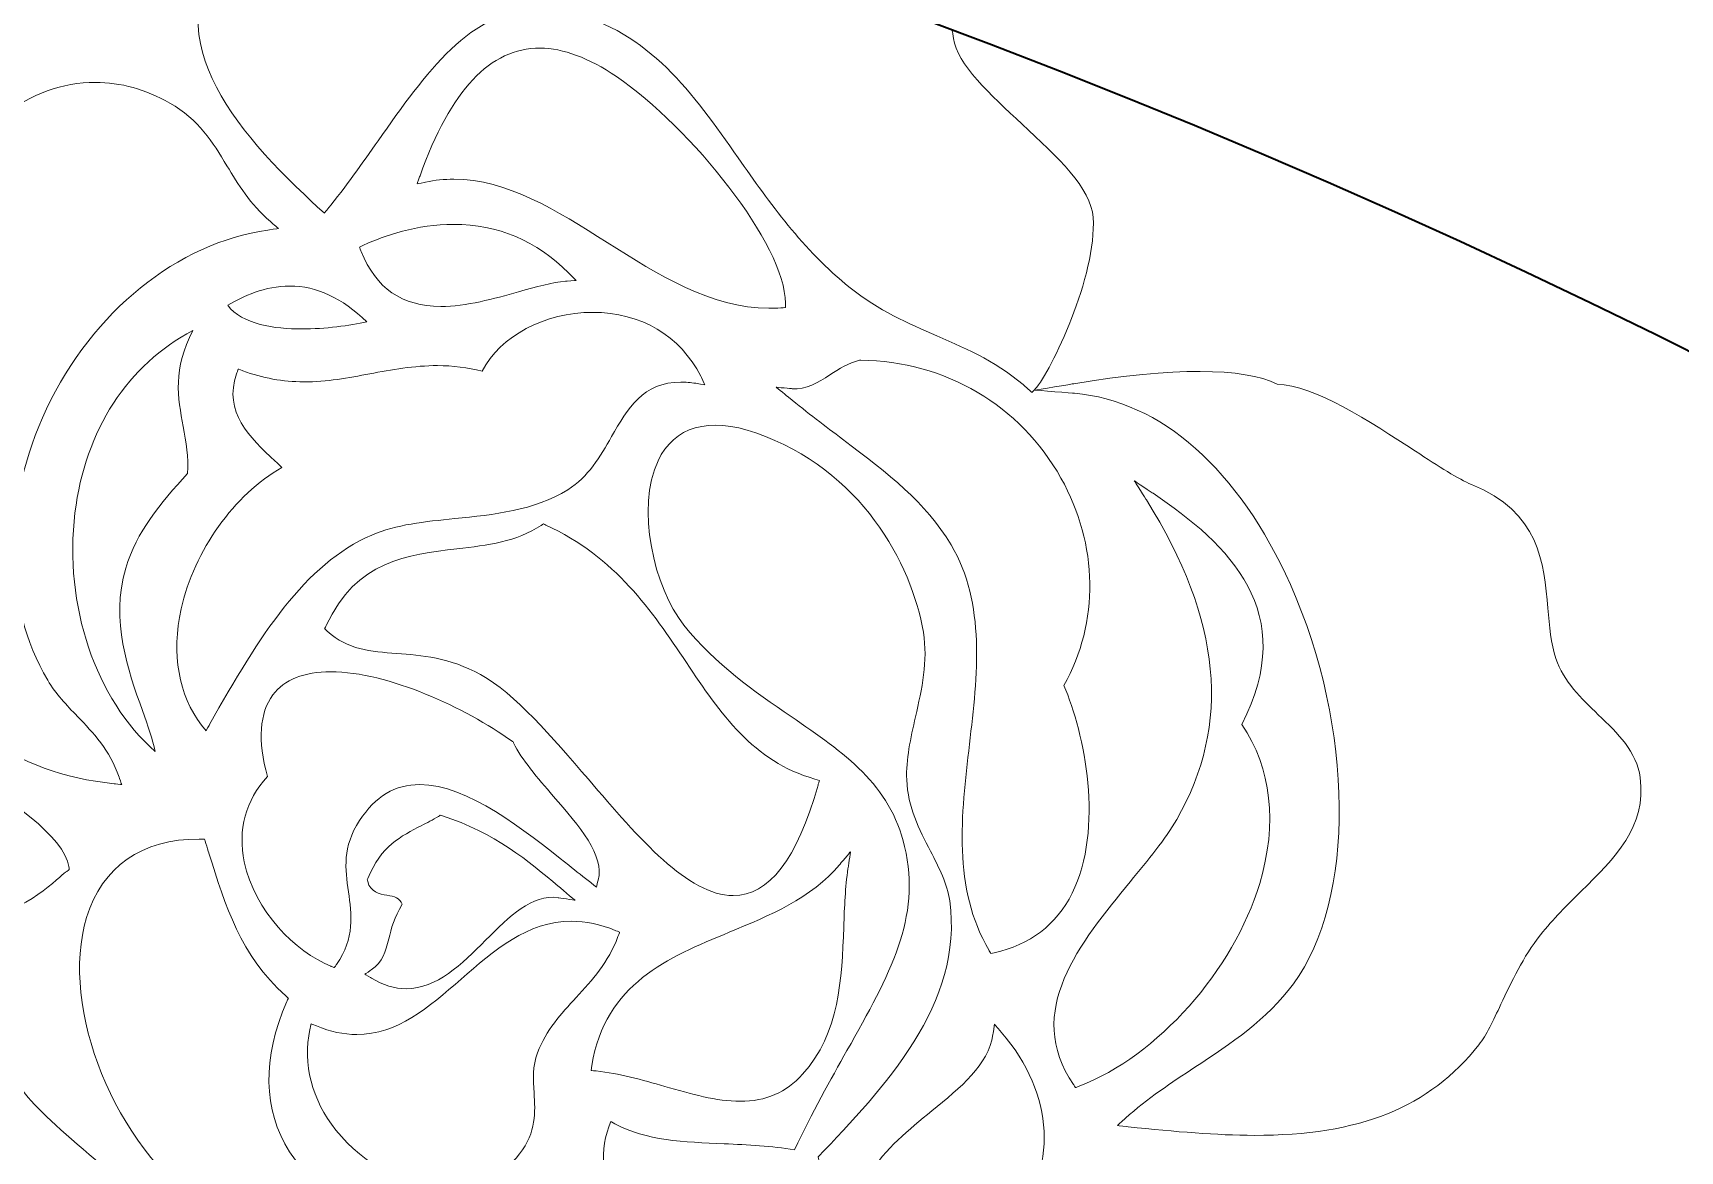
# Model space of a CAD drawing. Header units: millimetres. Extents: x -187 to 113, y -78 to 72.
# Drawn here: x 49.06 to 67.15, y 50.11 to 62.39 of the extents above; entities that cross this region are included whole.
import ezdxf

# ---------------------------------------------------------------- set-up
doc = ezdxf.new("R2010")
doc.units = ezdxf.units.MM
doc.header["$MEASUREMENT"] = 0
doc.layers.add('layer 1', color=7, linetype='Continuous')

msp = doc.modelspace()

# ---------------------------------------------------------------- linework, layer by layer
at = {"layer": 'layer 1', "color": 1, "lineweight": 35}
msp.add_open_spline([(38.43276, 72.15664), (38.43276, 72.15664), (-111.56738, 72.15664), (-111.56738, 72.15664), (-111.56738, 72.15664), (-152.98848, 72.15664), (-186.56732, 38.5779), (-186.56732, -2.84336), (-186.56732, -2.84336), (-186.56732, -44.26448), (-152.98848, -77.84336), (-111.56738, -77.84336), (-111.56738, -77.84336), (-111.56738, -77.84336), (38.43276, -77.84336), (38.43276, -77.84336), (38.43276, -77.84336), (79.85412, -77.84336), (113.43268, -44.26448), (113.43268, -2.84336), (113.43268, -2.84336), (113.43268, 38.5779), (79.85412, 72.15664), (38.43276, 72.15664)], degree=3, knots=[0, 0, 0, 0, 0.14285714, 0.14285714, 0.14285714, 0.14285715, 0.28571429, 0.28571429, 0.28571429, 0.2857143, 0.42857143, 0.42857143, 0.42857143, 0.42857144, 0.57142857, 0.57142857, 0.57142857, 0.57142858, 0.71428571, 0.71428571, 0.71428571, 0.71428572, 1, 1, 1, 1], dxfattribs=at)
msp.add_open_spline([(44.67952, 66.4625), (79.50892, 59.89766), (105.96108, 33.27122), (107.96366, 0.902)], degree=3, dxfattribs=at)
at = {"layer": 'layer 1', "color": 1, "lineweight": 9}
for points, knots in [([(59.14932, 62.42404), (59.15456, 62.39202), (59.1596, 62.35968), (59.1645, 62.32712), (59.1645, 62.32712), (59.2072, 62.04328), (59.56884, 61.7087), (59.91862, 61.38508), (59.91862, 61.38508), (60.30832, 61.02464), (60.67638, 60.68418), (60.69904, 60.36042), (60.69904, 60.36042), (60.74376, 59.72344), (60.23556, 58.66932), (60.06356, 58.47732), (60.06356, 58.47732), (60.06356, 58.47732), (60.02862, 58.43828), (60.02862, 58.43828), (60.02862, 58.43828), (60.02862, 58.43828), (59.98966, 58.47332), (59.98966, 58.47332), (59.98966, 58.47332), (59.66822, 58.76256), (59.33538, 58.90722), (58.98296, 59.0604), (58.98296, 59.0604), (58.66896, 59.19684), (58.3442, 59.33798), (58.0299, 59.5897), (58.0299, 59.5897), (57.50882, 60.00736), (57.1492, 60.51936), (56.80154, 61.01446), (56.80154, 61.01446), (56.29996, 61.7287), (55.82626, 62.40326), (54.9475, 62.6107), (54.9475, 62.6107), (54.83636, 62.6369), (54.7273, 62.65032), (54.62328, 62.65056), (54.62328, 62.65056), (53.86564, 62.65232), (53.37096, 61.9486), (52.8472, 61.20356), (52.8472, 61.20356), (52.67112, 60.95318), (52.48916, 60.69424), (52.29086, 60.45134), (52.29086, 60.45134), (52.29086, 60.45134), (52.25584, 60.40862), (52.25584, 60.40862), (52.25584, 60.40862), (52.25584, 60.40862), (52.21504, 60.44566), (52.21504, 60.44566), (52.21504, 60.44566), (51.23406, 61.33668), (50.34926, 62.39172), (51.22618, 63.46076), (51.22618, 63.46076), (51.35324, 63.6157), (51.5645, 63.68312), (51.7883, 63.75456), (51.7883, 63.75456), (52.01984, 63.82856), (52.25938, 63.90498), (52.3959, 64.08412), (52.3959, 64.08412), (52.48986, 64.20758), (52.53506, 64.38338), (52.57866, 64.55336), (52.57866, 64.55336), (52.5818, 64.56562), (52.58496, 64.5779), (52.58812, 64.59018)], [0, 0, 0, 0, 0.04761905, 0.04761905, 0.04761905, 0.04761906, 0.0952381, 0.0952381, 0.0952381, 0.09523811, 0.14285714, 0.14285714, 0.14285714, 0.14285715, 0.19047619, 0.19047619, 0.19047619, 0.1904762, 0.23809524, 0.23809524, 0.23809524, 0.23809525, 0.28571429, 0.28571429, 0.28571429, 0.2857143, 0.33333333, 0.33333333, 0.33333333, 0.33333334, 0.38095238, 0.38095238, 0.38095238, 0.38095239, 0.42857143, 0.42857143, 0.42857143, 0.42857144, 0.47619048, 0.47619048, 0.47619048, 0.47619049, 0.52380952, 0.52380952, 0.52380952, 0.52380953, 0.57142857, 0.57142857, 0.57142857, 0.57142858, 0.61904762, 0.61904762, 0.61904762, 0.61904763, 0.66666667, 0.66666667, 0.66666667, 0.66666668, 0.71428571, 0.71428571, 0.71428571, 0.71428572, 0.76190476, 0.76190476, 0.76190476, 0.76190477, 0.80952381, 0.80952381, 0.80952381, 0.80952382, 0.85714286, 0.85714286, 0.85714286, 0.85714287, 0.9047619, 0.9047619, 0.9047619, 0.90476191, 1, 1, 1, 1]), ([(54.62568, 62.21922), (54.87984, 62.21862), (55.16154, 62.1136), (55.46304, 61.90718), (55.46304, 61.90718), (56.28268, 61.34624), (57.32102, 60.06306), (57.31954, 59.4208), (57.31954, 59.4208), (57.31954, 59.4208), (57.31942, 59.3716), (57.31942, 59.3716), (57.31942, 59.3716), (57.31942, 59.3716), (57.27082, 59.3679), (57.27082, 59.3679), (57.27082, 59.3679), (57.22688, 59.36438), (57.18294, 59.36272), (57.13942, 59.36282), (57.13942, 59.36282), (56.50332, 59.36434), (55.9235, 59.73104), (55.36272, 60.08554), (55.36272, 60.08554), (54.7982, 60.44244), (54.26496, 60.7795), (53.67806, 60.78086), (53.67806, 60.78086), (53.57372, 60.78112), (53.4691, 60.77024), (53.36716, 60.7486), (53.36716, 60.7486), (53.36716, 60.7486), (53.27466, 60.729), (53.27466, 60.729), (53.27466, 60.729), (53.27466, 60.729), (53.3068, 60.81888), (53.3068, 60.81888), (53.3068, 60.81888), (53.64468, 61.76248), (54.07618, 62.22048), (54.62568, 62.21922)], [0, 0, 0, 0, 0.08333333, 0.08333333, 0.08333333, 0.08333334, 0.16666667, 0.16666667, 0.16666667, 0.16666668, 0.25, 0.25, 0.25, 0.25000001, 0.33333333, 0.33333333, 0.33333333, 0.33333334, 0.41666667, 0.41666667, 0.41666667, 0.41666668, 0.5, 0.5, 0.5, 0.50000001, 0.58333333, 0.58333333, 0.58333333, 0.58333334, 0.66666667, 0.66666667, 0.66666667, 0.66666668, 0.75, 0.75, 0.75, 0.75000001, 0.83333333, 0.83333333, 0.83333333, 0.83333334, 1, 1, 1, 1]), ([(47.73404, 55.77384), (47.40536, 56.77778), (47.75734, 57.92356), (48.6531, 58.77788), (48.6531, 58.77788), (48.08688, 59.22238), (47.87966, 59.88612), (48.09884, 60.56602), (48.09884, 60.56602), (48.3417, 61.32012), (49.01736, 61.84552), (49.74164, 61.84384), (49.74164, 61.84384), (50.01912, 61.84326), (50.2937, 61.76686), (50.55774, 61.61698), (50.55774, 61.61698), (50.87972, 61.43424), (51.02856, 61.18838), (51.18612, 60.92798), (51.18612, 60.92798), (51.31012, 60.723), (51.43838, 60.51102), (51.663, 60.31564), (51.663, 60.31564), (51.663, 60.31564), (51.75122, 60.23896), (51.75122, 60.23896), (51.75122, 60.23896), (51.75122, 60.23896), (51.63606, 60.22252), (51.63606, 60.22252), (51.63606, 60.22252), (50.64258, 60.08048), (49.71086, 59.32788), (49.20456, 58.2583), (49.20456, 58.2583), (48.71902, 57.23276), (48.72406, 56.1198), (49.218, 55.28106), (49.218, 55.28106), (49.30916, 55.12588), (49.4234, 55.00734), (49.54446, 54.88196), (49.54446, 54.88196), (49.7184, 54.70176), (49.89822, 54.51528), (50.00288, 54.21392), (50.00288, 54.21392), (50.00288, 54.21392), (50.03032, 54.13494), (50.03032, 54.13494), (50.03032, 54.13494), (50.03032, 54.13494), (49.94792, 54.14336), (49.94792, 54.14336), (49.94792, 54.14336), (48.84352, 54.25552), (48.03652, 54.84976), (47.73404, 55.77384)], [0, 0, 0, 0, 0.0625, 0.0625, 0.0625, 0.06250001, 0.125, 0.125, 0.125, 0.12500001, 0.1875, 0.1875, 0.1875, 0.18750001, 0.25, 0.25, 0.25, 0.25000001, 0.3125, 0.3125, 0.3125, 0.31250001, 0.375, 0.375, 0.375, 0.37500001, 0.4375, 0.4375, 0.4375, 0.43750001, 0.5, 0.5, 0.5, 0.50000001, 0.5625, 0.5625, 0.5625, 0.56250001, 0.625, 0.625, 0.625, 0.62500001, 0.6875, 0.6875, 0.6875, 0.68750001, 0.75, 0.75, 0.75, 0.75000001, 0.8125, 0.8125, 0.8125, 0.81250001, 0.875, 0.875, 0.875, 0.87500001, 1, 1, 1, 1]), ([(53.67674, 60.28474), (54.16302, 60.2836), (54.58766, 60.10422), (54.9388, 59.7514), (54.9388, 59.7514), (54.9388, 59.7514), (55.02086, 59.66902), (55.02086, 59.66902), (55.02086, 59.66902), (55.02086, 59.66902), (54.90556, 59.66058), (54.90556, 59.66058), (54.90556, 59.66058), (54.76296, 59.64998), (54.58086, 59.59876), (54.38806, 59.54434), (54.38806, 59.54434), (54.1196, 59.46866), (53.81524, 59.38292), (53.53358, 59.38356), (53.53358, 59.38356), (53.10868, 59.3846), (52.82314, 59.5824), (52.66064, 59.98824), (52.66064, 59.98824), (52.66064, 59.98824), (52.64162, 60.03562), (52.64162, 60.03562), (52.64162, 60.03562), (52.64162, 60.03562), (52.68764, 60.05682), (52.68764, 60.05682), (52.68764, 60.05682), (52.91548, 60.16126), (53.27208, 60.28566), (53.67674, 60.28474)], [0, 0, 0, 0, 0.1, 0.1, 0.1, 0.10000001, 0.2, 0.2, 0.2, 0.20000001, 0.3, 0.3, 0.3, 0.30000001, 0.4, 0.4, 0.4, 0.40000001, 0.5, 0.5, 0.5, 0.50000001, 0.6, 0.6, 0.6, 0.60000001, 0.7, 0.7, 0.7, 0.70000001, 0.8, 0.8, 0.8, 0.80000001, 1, 1, 1, 1]), ([(52.0051, 59.13628), (52.27044, 59.13566), (52.53494, 59.17382), (52.72248, 59.21574), (52.72248, 59.21574), (52.45384, 59.47514), (52.17, 59.60698), (51.8776, 59.60766), (51.8776, 59.60766), (51.60328, 59.60832), (51.36326, 59.49474), (51.19488, 59.3968), (51.19488, 59.3968), (51.35084, 59.18404), (51.71656, 59.13696), (52.0051, 59.13628)], [0, 0, 0, 0, 0.2, 0.2, 0.2, 0.20000001, 0.4, 0.4, 0.4, 0.40000001, 0.6, 0.6, 0.6, 0.60000001, 1, 1, 1, 1]), ([(50.95684, 54.7247), (50.95684, 54.7247), (50.90854, 54.7871), (50.90854, 54.7871), (50.90854, 54.7871), (50.6544, 55.11576), (50.5748, 55.56854), (50.68428, 56.06204), (50.68428, 56.06204), (50.82668, 56.70476), (51.2664, 57.31876), (51.79006, 57.61508), (51.79006, 57.61508), (51.7652, 57.63874), (51.73994, 57.66246), (51.71484, 57.68608), (51.71484, 57.68608), (51.43494, 57.94862), (51.14552, 58.21988), (51.29208, 58.64518), (51.29208, 58.64518), (51.29208, 58.64518), (51.30976, 58.69636), (51.30976, 58.69636), (51.30976, 58.69636), (51.30976, 58.69636), (51.36, 58.67766), (51.36, 58.67766), (51.36, 58.67766), (51.57938, 58.59618), (51.79876, 58.55628), (52.03116, 58.55574), (52.03116, 58.55574), (52.2817, 58.55518), (52.5226, 58.60018), (52.75566, 58.6439), (52.75566, 58.6439), (52.99342, 58.68838), (53.23924, 58.73442), (53.49984, 58.7338), (53.49984, 58.7338), (53.66874, 58.73344), (53.82886, 58.71364), (53.98808, 58.67358), (53.98808, 58.67358), (54.1864, 59.05676), (54.67826, 59.3201), (55.20322, 59.31888), (55.20322, 59.31888), (55.73344, 59.31768), (56.1659, 59.06162), (56.3897, 58.6163), (56.3897, 58.6163), (56.3897, 58.6163), (56.436, 58.52422), (56.436, 58.52422), (56.436, 58.52422), (56.436, 58.52422), (56.335, 58.53958), (56.335, 58.53958), (56.335, 58.53958), (56.27814, 58.54822), (56.22332, 58.55262), (56.1724, 58.55274), (56.1724, 58.55274), (55.75504, 58.55378), (55.58764, 58.2626), (55.41054, 57.95424), (55.41054, 57.95424), (55.28472, 57.73542), (55.15472, 57.50912), (54.93012, 57.3711), (54.93012, 57.3711), (54.55686, 57.142), (54.1159, 57.09732), (53.68934, 57.05406), (53.68934, 57.05406), (53.3575, 57.02052), (53.04402, 56.98872), (52.77836, 56.87398), (52.77836, 56.87398), (52.03452, 56.55268), (51.55084, 55.77572), (50.99572, 54.79346), (50.99572, 54.79346), (50.99572, 54.79346), (50.95684, 54.7247), (50.95684, 54.7247)], [0, 0, 0, 0, 0.04347826, 0.04347826, 0.04347826, 0.04347827, 0.08695652, 0.08695652, 0.08695652, 0.08695653, 0.13043478, 0.13043478, 0.13043478, 0.13043479, 0.17391304, 0.17391304, 0.17391304, 0.17391305, 0.2173913, 0.2173913, 0.2173913, 0.21739131, 0.26086957, 0.26086957, 0.26086957, 0.26086958, 0.30434783, 0.30434783, 0.30434783, 0.30434784, 0.34782609, 0.34782609, 0.34782609, 0.3478261, 0.39130435, 0.39130435, 0.39130435, 0.39130436, 0.43478261, 0.43478261, 0.43478261, 0.43478262, 0.47826087, 0.47826087, 0.47826087, 0.47826088, 0.52173913, 0.52173913, 0.52173913, 0.52173914, 0.56521739, 0.56521739, 0.56521739, 0.5652174, 0.60869565, 0.60869565, 0.60869565, 0.60869566, 0.65217391, 0.65217391, 0.65217391, 0.65217392, 0.69565217, 0.69565217, 0.69565217, 0.69565218, 0.73913043, 0.73913043, 0.73913043, 0.73913044, 0.7826087, 0.7826087, 0.7826087, 0.78260871, 0.82608696, 0.82608696, 0.82608696, 0.82608697, 0.86956522, 0.86956522, 0.86956522, 0.86956523, 0.91304348, 0.91304348, 0.91304348, 0.91304349, 1, 1, 1, 1]), ([(45.84192, 55.08154), (45.83822, 55.08768), (45.8359, 55.09478), (45.8346, 55.10284), (45.8346, 55.10284), (45.82954, 55.1367), (45.85008, 55.15846), (45.88212, 55.17506), (45.88212, 55.17506), (45.33154, 55.92874), (45.24128, 56.82246), (45.63662, 57.63758), (45.63662, 57.63758), (46.04158, 58.47276), (46.86758, 59.01106), (47.741, 59.00902), (47.741, 59.00902), (47.94806, 59.00856), (48.15596, 58.97782), (48.35898, 58.91774), (48.35898, 58.91774), (48.35898, 58.91774), (48.48168, 58.88142), (48.48168, 58.88142), (48.48168, 58.88142), (48.48168, 58.88142), (48.36924, 58.81986), (48.36924, 58.81986), (48.36924, 58.81986), (47.19136, 58.17442), (46.75954, 56.9579), (46.85406, 56.03864), (46.85406, 56.03864), (46.94548, 55.14902), (47.4767, 54.49468), (48.3203, 54.2399), (48.3203, 54.2399), (48.76292, 54.0127), (49.4062, 53.55024), (49.45048, 53.23368), (49.45048, 53.23368), (49.45048, 53.23368), (49.45512, 53.19958), (49.45512, 53.19958), (49.45512, 53.19958), (49.45512, 53.19958), (49.42642, 53.18124), (49.42642, 53.18124), (49.42642, 53.18124), (49.4102, 53.17082), (49.38218, 53.1463), (49.34968, 53.11788), (49.34968, 53.11788), (49.1608, 52.95242), (48.76754, 52.60796), (48.09008, 52.60954), (48.09008, 52.60954), (47.92264, 52.60992), (47.74676, 52.63224), (47.57284, 52.67472), (47.57284, 52.67472), (47.43442, 52.69366), (47.30022, 52.70332), (47.17424, 52.7036), (47.17424, 52.7036), (46.49676, 52.70522), (46.02638, 52.44138), (45.8495, 51.96074), (45.8495, 51.96074), (45.6127, 51.31736), (45.97172, 50.4342), (46.7427, 49.76336), (46.7427, 49.76336), (46.7427, 49.76336), (46.8942, 49.63154), (46.8942, 49.63154), (46.8942, 49.63154), (46.8942, 49.63154), (46.69802, 49.67078), (46.69802, 49.67078), (46.69802, 49.67078), (46.54146, 49.70212), (46.38956, 49.75524), (46.24274, 49.8238), (46.24274, 49.8238), (46.24274, 49.8238), (46.257, 49.79124), (46.257, 49.79124), (46.257, 49.79124), (46.51734, 49.19436), (47.12038, 49.10164), (47.75902, 49.00362), (47.75902, 49.00362), (48.12188, 48.94786), (48.49712, 48.8902), (48.81726, 48.73476), (48.81726, 48.73476), (49.05954, 48.61688), (49.26734, 48.42896), (49.46828, 48.24728), (49.46828, 48.24728), (49.6597, 48.07408), (49.85782, 47.89488), (50.08198, 47.78174), (50.08198, 47.78174), (51.18496, 47.22428), (52.12342, 47.20452), (53.10796, 47.72082), (53.10796, 47.72082), (53.10796, 47.72082), (53.11774, 47.73686), (53.11774, 47.73686), (53.11774, 47.73686), (53.11774, 47.73686), (53.13578, 47.73682), (53.13578, 47.73682), (53.13578, 47.73682), (53.13578, 47.73682), (53.16828, 47.7567), (53.16828, 47.7567), (53.16828, 47.7567), (53.16828, 47.7567), (53.18532, 47.72278), (53.18532, 47.72278), (53.18532, 47.72278), (53.18532, 47.72278), (53.25658, 47.67938), (53.25658, 47.67938), (53.25658, 47.67938), (53.25658, 47.67938), (53.22938, 47.665), (53.22938, 47.665), (53.22938, 47.665), (53.31556, 47.56988), (53.51882, 47.3653), (53.588, 47.32388), (53.588, 47.32388), (53.588, 47.32388), (53.59624, 47.33424), (53.59624, 47.33424), (53.59624, 47.33424), (53.59624, 47.33424), (53.63376, 47.31598), (53.63376, 47.31598), (53.63376, 47.31598), (53.85734, 47.2073), (53.97594, 47.20094), (54.10146, 47.19424), (54.10146, 47.19424), (54.23162, 47.18746), (54.36642, 47.1803), (54.60872, 47.06268), (54.60872, 47.06268), (54.60872, 47.06268), (54.65034, 47.0425), (54.65034, 47.0425), (54.65034, 47.0425), (54.65034, 47.0425), (54.63594, 46.99814), (54.63594, 46.99814), (54.63594, 46.99814), (54.6021, 46.89416), (54.57042, 46.79398), (54.53966, 46.69708), (54.53966, 46.69708), (54.35032, 46.10084), (54.20102, 45.62984), (53.85532, 45.1191), (53.85532, 45.1191), (53.17858, 44.12074), (51.97764, 43.47736), (50.79572, 43.48002), (50.79572, 43.48002), (50.25492, 43.48128), (49.7483, 43.61542), (49.2896, 43.87862), (49.2896, 43.87862), (48.68742, 44.22394), (48.42666, 44.71414), (48.19662, 45.14658), (48.19662, 45.14658), (48.03236, 45.45552), (47.87724, 45.7472), (47.61878, 45.96566), (47.61878, 45.96566), (47.53544, 46.03618), (47.3979, 46.06726), (47.26498, 46.09728), (47.26498, 46.09728), (47.15016, 46.1232), (47.04174, 46.14774), (46.96198, 46.19728), (46.96198, 46.19728), (45.71456, 46.9758), (45.5756, 48.63746), (46.16198, 49.79402), (46.16198, 49.79402), (46.16198, 49.79402), (46.18974, 49.84882), (46.18974, 49.84882), (46.18974, 49.84882), (45.40002, 50.2437), (44.78682, 51.14614), (44.62712, 52.22026), (44.62712, 52.22026), (44.44548, 53.44162), (44.89816, 54.4995), (45.84192, 55.08154)], [0, 0, 0, 0, 0.01886792, 0.01886792, 0.01886792, 0.01886793, 0.03773585, 0.03773585, 0.03773585, 0.03773586, 0.05660377, 0.05660377, 0.05660377, 0.05660378, 0.0754717, 0.0754717, 0.0754717, 0.07547171, 0.09433962, 0.09433962, 0.09433962, 0.09433963, 0.11320755, 0.11320755, 0.11320755, 0.11320756, 0.13207547, 0.13207547, 0.13207547, 0.13207548, 0.1509434, 0.1509434, 0.1509434, 0.15094341, 0.16981132, 0.16981132, 0.16981132, 0.16981133, 0.18867925, 0.18867925, 0.18867925, 0.18867926, 0.20754717, 0.20754717, 0.20754717, 0.20754718, 0.22641509, 0.22641509, 0.22641509, 0.2264151, 0.24528302, 0.24528302, 0.24528302, 0.24528303, 0.26415094, 0.26415094, 0.26415094, 0.26415095, 0.28301887, 0.28301887, 0.28301887, 0.28301888, 0.30188679, 0.30188679, 0.30188679, 0.3018868, 0.32075472, 0.32075472, 0.32075472, 0.32075473, 0.33962264, 0.33962264, 0.33962264, 0.33962265, 0.35849057, 0.35849057, 0.35849057, 0.35849058, 0.37735849, 0.37735849, 0.37735849, 0.3773585, 0.39622642, 0.39622642, 0.39622642, 0.39622643, 0.41509434, 0.41509434, 0.41509434, 0.41509435, 0.43396226, 0.43396226, 0.43396226, 0.43396227, 0.45283019, 0.45283019, 0.45283019, 0.4528302, 0.47169811, 0.47169811, 0.47169811, 0.47169812, 0.49056604, 0.49056604, 0.49056604, 0.49056605, 0.50943396, 0.50943396, 0.50943396, 0.50943397, 0.52830189, 0.52830189, 0.52830189, 0.5283019, 0.54716981, 0.54716981, 0.54716981, 0.54716982, 0.56603774, 0.56603774, 0.56603774, 0.56603775, 0.58490566, 0.58490566, 0.58490566, 0.58490567, 0.60377358, 0.60377358, 0.60377358, 0.60377359, 0.62264151, 0.62264151, 0.62264151, 0.62264152, 0.64150943, 0.64150943, 0.64150943, 0.64150944, 0.66037736, 0.66037736, 0.66037736, 0.66037737, 0.67924528, 0.67924528, 0.67924528, 0.67924529, 0.69811321, 0.69811321, 0.69811321, 0.69811322, 0.71698113, 0.71698113, 0.71698113, 0.71698114, 0.73584906, 0.73584906, 0.73584906, 0.73584907, 0.75471698, 0.75471698, 0.75471698, 0.75471699, 0.77358491, 0.77358491, 0.77358491, 0.77358492, 0.79245283, 0.79245283, 0.79245283, 0.79245284, 0.81132075, 0.81132075, 0.81132075, 0.81132076, 0.83018868, 0.83018868, 0.83018868, 0.83018869, 0.8490566, 0.8490566, 0.8490566, 0.84905661, 0.86792453, 0.86792453, 0.86792453, 0.86792454, 0.88679245, 0.88679245, 0.88679245, 0.88679246, 0.90566038, 0.90566038, 0.90566038, 0.90566039, 0.9245283, 0.9245283, 0.9245283, 0.92452831, 0.94339623, 0.94339623, 0.94339623, 0.94339624, 0.96226415, 0.96226415, 0.96226415, 0.96226416, 1, 1, 1, 1]), ([(49.51742, 57.11766), (49.6289, 58.0273), (50.09752, 58.74684), (50.81354, 59.11862), (50.81354, 59.11862), (50.58766, 58.7016), (50.64744, 58.37916), (50.70548, 58.06632), (50.70548, 58.06632), (50.73746, 57.89352), (50.7678, 57.73), (50.75296, 57.54982), (50.75296, 57.54982), (50.45152, 57.21778), (50.1934, 56.9087), (50.0749, 56.50916), (50.0749, 56.50916), (49.90466, 55.93496), (50.10058, 55.38684), (50.25812, 54.94638), (50.25812, 54.94638), (50.31774, 54.77944), (50.37148, 54.62936), (50.39942, 54.49752), (50.39942, 54.49752), (49.74522, 55.06932), (49.39308, 56.1021), (49.51742, 57.11766)], [0, 0, 0, 0, 0.24999999, 0.25, 0.25, 0.25, 0.37499999, 0.375, 0.375, 0.375, 0.49999999, 0.5, 0.5, 0.5, 0.62499999, 0.625, 0.625, 0.625, 0.74999999, 0.75, 0.75, 0.75, 0.87499999, 0.875, 0.875, 0.875, 1, 1, 1, 1]), ([(59.61194, 52.28754), (59.61194, 52.28754), (59.57502, 52.27966), (59.57502, 52.27966), (59.57502, 52.27966), (59.57502, 52.27966), (59.55572, 52.31254), (59.55572, 52.31254), (59.55572, 52.31254), (59.1556, 52.99598), (59.24994, 53.79978), (59.34104, 54.57708), (59.34104, 54.57708), (59.42986, 55.33566), (59.52182, 56.12006), (59.1385, 56.76632), (59.1385, 56.76632), (58.8591, 57.23804), (58.45674, 57.54156), (57.94732, 57.92596), (57.94732, 57.92596), (57.75938, 58.06784), (57.56492, 58.21446), (57.3547, 58.38574), (57.3547, 58.38574), (57.3547, 58.38574), (57.21864, 58.49638), (57.21864, 58.49638), (57.21864, 58.49638), (57.21864, 58.49638), (57.3924, 58.48018), (57.3924, 58.48018), (57.3924, 58.48018), (57.55026, 58.46582), (57.67458, 58.54686), (57.80854, 58.63338), (57.80854, 58.63338), (57.90924, 58.69844), (58.01342, 58.76568), (58.13454, 58.79282), (58.13454, 58.79282), (58.13454, 58.79282), (58.14052, 58.79416), (58.14052, 58.79416), (58.14052, 58.79416), (58.14052, 58.79416), (58.14656, 58.79412), (58.14656, 58.79412), (58.14656, 58.79412), (59.0762, 58.78276), (59.89862, 58.29878), (60.34636, 57.49946), (60.34636, 57.49946), (60.75682, 56.76686), (60.76824, 55.91722), (60.3785, 55.22102), (60.3785, 55.22102), (60.60418, 54.7021), (60.82148, 53.6488), (60.46844, 52.94084), (60.46844, 52.94084), (60.29456, 52.59204), (60.00634, 52.37224), (59.61194, 52.28754)], [0, 0, 0, 0, 0.05882353, 0.05882353, 0.05882353, 0.05882354, 0.11764706, 0.11764706, 0.11764706, 0.11764707, 0.17647059, 0.17647059, 0.17647059, 0.1764706, 0.23529412, 0.23529412, 0.23529412, 0.23529413, 0.29411765, 0.29411765, 0.29411765, 0.29411766, 0.35294118, 0.35294118, 0.35294118, 0.35294119, 0.41176471, 0.41176471, 0.41176471, 0.41176472, 0.47058824, 0.47058824, 0.47058824, 0.47058825, 0.52941176, 0.52941176, 0.52941176, 0.52941177, 0.58823529, 0.58823529, 0.58823529, 0.5882353, 0.64705882, 0.64705882, 0.64705882, 0.64705883, 0.70588235, 0.70588235, 0.70588235, 0.70588236, 0.76470588, 0.76470588, 0.76470588, 0.76470589, 0.82352941, 0.82352941, 0.82352941, 0.82352942, 0.88235294, 0.88235294, 0.88235294, 0.88235295, 1, 1, 1, 1]), ([(62.46794, 50.28262), (62.05162, 50.28358), (61.61342, 50.32108), (61.08374, 50.377), (61.08374, 50.377), (61.08374, 50.377), (60.96524, 50.38952), (60.96524, 50.38952), (60.96524, 50.38952), (60.96524, 50.38952), (61.05422, 50.46974), (61.05422, 50.46974), (61.05422, 50.46974), (61.29514, 50.68686), (61.5604, 50.86122), (61.817, 51.02982), (61.817, 51.02982), (62.21954, 51.29436), (62.59984, 51.5443), (62.8991, 51.9475), (62.8991, 51.9475), (63.58302, 52.86946), (63.5685, 54.75366), (62.86542, 56.3303), (62.86542, 56.3303), (62.30452, 57.58826), (61.43978, 58.3535), (60.49312, 58.42982), (60.49312, 58.42982), (60.49312, 58.42982), (60.06154, 58.4646), (60.06154, 58.4646), (60.06154, 58.4646), (60.06154, 58.4646), (60.48882, 58.53542), (60.48882, 58.53542), (60.48882, 58.53542), (61.57344, 58.71524), (62.35284, 58.71528), (62.72012, 58.53012), (62.72012, 58.53012), (63.12434, 58.52158), (63.74138, 58.1193), (64.23816, 57.79562), (64.23816, 57.79562), (64.49522, 57.62806), (64.71718, 57.48338), (64.85376, 57.42896), (64.85376, 57.42896), (65.60318, 57.12974), (65.65078, 56.56688), (65.69292, 56.07026), (65.69292, 56.07026), (65.70982, 55.87126), (65.72568, 55.68326), (65.7824, 55.51664), (65.7824, 55.51664), (65.86706, 55.2667), (66.06034, 55.08098), (66.24732, 54.90132), (66.24732, 54.90132), (66.46452, 54.69248), (66.66974, 54.49534), (66.7078, 54.20984), (66.7078, 54.20984), (66.77914, 53.67236), (66.42926, 53.32728), (66.05858, 52.96178), (66.05858, 52.96178), (65.90728, 52.8127), (65.75092, 52.65846), (65.6118, 52.48268), (65.6118, 52.48268), (65.4209, 52.24104), (65.29166, 51.96518), (65.17764, 51.7217), (65.17764, 51.7217), (65.09248, 51.53988), (65.01904, 51.38284), (64.93628, 51.27784), (64.93628, 51.27784), (64.38996, 50.5869), (63.62888, 50.27992), (62.46794, 50.28262)], [0, 0, 0, 0, 0.04545455, 0.04545455, 0.04545455, 0.04545456, 0.09090909, 0.09090909, 0.09090909, 0.0909091, 0.13636364, 0.13636364, 0.13636364, 0.13636365, 0.18181818, 0.18181818, 0.18181818, 0.18181819, 0.22727273, 0.22727273, 0.22727273, 0.22727274, 0.27272727, 0.27272727, 0.27272727, 0.27272728, 0.31818182, 0.31818182, 0.31818182, 0.31818183, 0.36363636, 0.36363636, 0.36363636, 0.36363637, 0.40909091, 0.40909091, 0.40909091, 0.40909092, 0.45454545, 0.45454545, 0.45454545, 0.45454546, 0.5, 0.5, 0.5, 0.50000001, 0.54545455, 0.54545455, 0.54545455, 0.54545456, 0.59090909, 0.59090909, 0.59090909, 0.5909091, 0.63636364, 0.63636364, 0.63636364, 0.63636365, 0.68181818, 0.68181818, 0.68181818, 0.68181819, 0.72727273, 0.72727273, 0.72727273, 0.72727274, 0.77272727, 0.77272727, 0.77272727, 0.77272728, 0.81818182, 0.81818182, 0.81818182, 0.81818183, 0.86363636, 0.86363636, 0.86363636, 0.86363637, 0.90909091, 0.90909091, 0.90909091, 0.90909092, 1, 1, 1, 1]), ([(57.53988, 49.30868), (57.49456, 49.20618), (57.44764, 49.10016), (57.4122, 48.98388), (57.4122, 48.98388), (57.4122, 48.98388), (57.40736, 48.9681), (57.40736, 48.9681), (57.40736, 48.9681), (57.40736, 48.9681), (57.39448, 48.95778), (57.39448, 48.95778), (57.39448, 48.95778), (57.21202, 48.81166), (56.98658, 48.73466), (56.74268, 48.73524), (56.74268, 48.73524), (56.29272, 48.7363), (55.80732, 49.00316), (55.53474, 49.39924), (55.53474, 49.39924), (55.31996, 49.71146), (55.26542, 50.0587), (55.38112, 50.37698), (55.38112, 50.37698), (55.38112, 50.37698), (55.4019, 50.43446), (55.4019, 50.43446), (55.4019, 50.43446), (55.4019, 50.43446), (55.45538, 50.40544), (55.45538, 50.40544), (55.45538, 50.40544), (55.78526, 50.226), (56.2043, 50.20846), (56.64792, 50.18974), (56.64792, 50.18974), (56.90462, 50.179), (57.16966, 50.1678), (57.41908, 50.12256), (57.41908, 50.12256), (57.61236, 50.53312), (57.81594, 50.8945), (57.99618, 51.2144), (57.99618, 51.2144), (58.46994, 52.05534), (58.81224, 52.6629), (58.629, 53.45262), (58.629, 53.45262), (58.4708, 54.13552), (57.9667, 54.48082), (57.38286, 54.88054), (57.38286, 54.88054), (56.97578, 55.15946), (56.55464, 55.44782), (56.20502, 55.88408), (56.20502, 55.88408), (55.87418, 56.29618), (55.6782, 57.17468), (55.9213, 57.68968), (55.9213, 57.68968), (56.09792, 58.06396), (56.47766, 58.17556), (56.9953, 57.995), (56.9953, 57.995), (58.14858, 57.59324), (58.70702, 56.56452), (58.83478, 55.80562), (58.83478, 55.80562), (58.8874, 55.49172), (58.8171, 55.18008), (58.74902, 54.87866), (58.74902, 54.87866), (58.69474, 54.63782), (58.64342, 54.41032), (58.65184, 54.18638), (58.65184, 54.18638), (58.66386, 53.88606), (58.79034, 53.64072), (58.9127, 53.40374), (58.9127, 53.40374), (59.00832, 53.21836), (59.09854, 53.04334), (59.12418, 52.85776), (59.12418, 52.85776), (59.2817, 51.7294), (58.39982, 50.79794), (57.68048, 50.04764), (57.68048, 50.04764), (57.74012, 49.76176), (57.64282, 49.54144), (57.53988, 49.30868)], [0, 0, 0, 0, 0.04166667, 0.04166667, 0.04166667, 0.04166668, 0.08333333, 0.08333333, 0.08333333, 0.08333334, 0.125, 0.125, 0.125, 0.12500001, 0.16666667, 0.16666667, 0.16666667, 0.16666668, 0.20833333, 0.20833333, 0.20833333, 0.20833334, 0.25, 0.25, 0.25, 0.25000001, 0.29166667, 0.29166667, 0.29166667, 0.29166668, 0.33333333, 0.33333333, 0.33333333, 0.33333334, 0.375, 0.375, 0.375, 0.37500001, 0.41666667, 0.41666667, 0.41666667, 0.41666668, 0.45833333, 0.45833333, 0.45833333, 0.45833334, 0.5, 0.5, 0.5, 0.50000001, 0.54166667, 0.54166667, 0.54166667, 0.54166668, 0.58333333, 0.58333333, 0.58333333, 0.58333334, 0.625, 0.625, 0.625, 0.62500001, 0.66666667, 0.66666667, 0.66666667, 0.66666668, 0.70833333, 0.70833333, 0.70833333, 0.70833334, 0.75, 0.75, 0.75, 0.75000001, 0.79166667, 0.79166667, 0.79166667, 0.79166668, 0.83333333, 0.83333333, 0.83333333, 0.83333334, 0.875, 0.875, 0.875, 0.87500001, 0.91666667, 0.91666667, 0.91666667, 0.91666668, 1, 1, 1, 1]), ([(62.52858, 53.0488), (62.24102, 52.091), (61.40704, 51.1543), (60.54568, 50.82156), (60.54568, 50.82156), (60.54568, 50.82156), (60.50732, 50.80674), (60.50732, 50.80674), (60.50732, 50.80674), (60.50732, 50.80674), (60.48384, 50.84088), (60.48384, 50.84088), (60.48384, 50.84088), (59.9313, 51.64014), (60.55614, 52.39842), (61.10746, 53.06736), (61.10746, 53.06736), (61.3054, 53.30748), (61.49222, 53.5343), (61.61702, 53.75074), (61.61702, 53.75074), (62.21874, 54.79514), (62.10996, 55.94268), (61.2843, 57.25876), (61.2843, 57.25876), (61.2843, 57.25876), (61.15178, 57.47002), (61.15178, 57.47002), (61.15178, 57.47002), (61.15178, 57.47002), (61.35786, 57.33172), (61.35786, 57.33172), (61.35786, 57.33172), (62.1971, 56.76814), (62.967, 56.0264), (62.33238, 54.79512), (62.33238, 54.79512), (62.65864, 54.31096), (62.7266, 53.70802), (62.52858, 53.0488)], [0, 0, 0, 0, 0.09090909, 0.09090909, 0.09090909, 0.0909091, 0.18181818, 0.18181818, 0.18181818, 0.18181819, 0.27272727, 0.27272727, 0.27272727, 0.27272728, 0.36363636, 0.36363636, 0.36363636, 0.36363637, 0.45454545, 0.45454545, 0.45454545, 0.45454546, 0.54545455, 0.54545455, 0.54545455, 0.54545456, 0.63636364, 0.63636364, 0.63636364, 0.63636365, 0.72727273, 0.72727273, 0.72727273, 0.72727274, 0.81818182, 0.81818182, 0.81818182, 0.81818183, 1, 1, 1, 1]), ([(57.6423, 54.19488), (57.6423, 54.19488), (57.6934, 54.1804), (57.6934, 54.1804), (57.6934, 54.1804), (57.6934, 54.1804), (57.67874, 54.12888), (57.67874, 54.12888), (57.67874, 54.12888), (57.4462, 53.31132), (57.14114, 52.91428), (56.74592, 52.91506), (56.74592, 52.91506), (56.2504, 52.91624), (55.71864, 53.53574), (55.15584, 54.19166), (55.15584, 54.19166), (54.75778, 54.65566), (54.3461, 55.13534), (53.97236, 55.34108), (53.97236, 55.34108), (53.62712, 55.53128), (53.32156, 55.55376), (53.05182, 55.57362), (53.05182, 55.57362), (52.76284, 55.59494), (52.51332, 55.6132), (52.28796, 55.81788), (52.28796, 55.81788), (52.28796, 55.81788), (52.25886, 55.84426), (52.25886, 55.84426), (52.25886, 55.84426), (52.25886, 55.84426), (52.27548, 55.88006), (52.27548, 55.88006), (52.27548, 55.88006), (52.6062, 56.59272), (53.16848, 56.65868), (53.71234, 56.72248), (53.71234, 56.72248), (54.04922, 56.76208), (54.36744, 56.7994), (54.63822, 56.97984), (54.63822, 56.97984), (54.63822, 56.97984), (54.66252, 56.99608), (54.66252, 56.99608), (54.66252, 56.99608), (54.66252, 56.99608), (54.68904, 56.98382), (54.68904, 56.98382), (54.68904, 56.98382), (55.45556, 56.62932), (55.85044, 56.04206), (56.2323, 55.4741), (56.2323, 55.4741), (56.60818, 54.91486), (56.9633, 54.3867), (57.6423, 54.19488)], [0, 0, 0, 0, 0.0625, 0.0625, 0.0625, 0.06250001, 0.125, 0.125, 0.125, 0.12500001, 0.1875, 0.1875, 0.1875, 0.18750001, 0.25, 0.25, 0.25, 0.25000001, 0.3125, 0.3125, 0.3125, 0.31250001, 0.375, 0.375, 0.375, 0.37500001, 0.4375, 0.4375, 0.4375, 0.43750001, 0.5, 0.5, 0.5, 0.50000001, 0.5625, 0.5625, 0.5625, 0.56250001, 0.625, 0.625, 0.625, 0.62500001, 0.6875, 0.6875, 0.6875, 0.68750001, 0.75, 0.75, 0.75, 0.75000001, 0.8125, 0.8125, 0.8125, 0.81250001, 0.875, 0.875, 0.875, 0.87500001, 1, 1, 1, 1]), ([(51.37658, 53.28506), (51.3034, 53.63602), (51.3912, 53.95942), (51.63028, 54.22212), (51.63028, 54.22212), (51.52336, 54.62044), (51.54354, 54.9217), (51.69056, 55.11806), (51.69056, 55.11806), (51.8173, 55.28748), (52.03154, 55.37294), (52.32714, 55.37224), (52.32714, 55.37224), (52.9623, 55.37078), (53.80444, 54.97642), (54.31816, 54.61078), (54.31816, 54.61078), (54.31816, 54.61078), (54.3293, 54.60286), (54.3293, 54.60286), (54.3293, 54.60286), (54.3293, 54.60286), (54.33522, 54.59046), (54.33522, 54.59046), (54.33522, 54.59046), (54.42178, 54.40982), (54.59886, 54.20544), (54.77002, 54.00796), (54.77002, 54.00796), (55.0603, 53.67294), (55.33474, 53.35634), (55.26408, 53.08582), (55.26408, 53.08582), (55.26408, 53.08582), (55.24404, 53.00894), (55.24404, 53.00894), (55.24404, 53.00894), (55.24404, 53.00894), (55.18142, 53.05708), (55.18142, 53.05708), (55.18142, 53.05708), (55.106, 53.11498), (55.02538, 53.17936), (54.94038, 53.24724), (54.94038, 53.24724), (54.44606, 53.64188), (53.83102, 54.1329), (53.30304, 54.13414), (53.30304, 54.13414), (53.0325, 54.13478), (52.81652, 54.00556), (52.64278, 53.73906), (52.64278, 53.73906), (52.45202, 53.44586), (52.48538, 53.20834), (52.52056, 52.95696), (52.52056, 52.95696), (52.55534, 52.70852), (52.59146, 52.45154), (52.38918, 52.15854), (52.38918, 52.15854), (52.38918, 52.15854), (52.36508, 52.12368), (52.36508, 52.12368), (52.36508, 52.12368), (52.36508, 52.12368), (52.32612, 52.1397), (52.32612, 52.1397), (52.32612, 52.1397), (51.93996, 52.29834), (51.4899, 52.74266), (51.37658, 53.28506)], [0, 0, 0, 0, 0.05263158, 0.05263158, 0.05263158, 0.05263159, 0.10526316, 0.10526316, 0.10526316, 0.10526317, 0.15789474, 0.15789474, 0.15789474, 0.15789475, 0.21052632, 0.21052632, 0.21052632, 0.21052633, 0.26315789, 0.26315789, 0.26315789, 0.2631579, 0.31578947, 0.31578947, 0.31578947, 0.31578948, 0.36842105, 0.36842105, 0.36842105, 0.36842106, 0.42105263, 0.42105263, 0.42105263, 0.42105264, 0.47368421, 0.47368421, 0.47368421, 0.47368422, 0.52631579, 0.52631579, 0.52631579, 0.5263158, 0.57894737, 0.57894737, 0.57894737, 0.57894738, 0.63157895, 0.63157895, 0.63157895, 0.63157896, 0.68421053, 0.68421053, 0.68421053, 0.68421054, 0.73684211, 0.73684211, 0.73684211, 0.73684212, 0.78947368, 0.78947368, 0.78947368, 0.78947369, 0.84210526, 0.84210526, 0.84210526, 0.84210527, 0.89473684, 0.89473684, 0.89473684, 0.89473685, 1, 1, 1, 1]), ([(52.94324, 52.91912), (52.86244, 52.9338), (52.76178, 52.95184), (52.73224, 53.07042), (52.73224, 53.07042), (52.73224, 53.07042), (52.72812, 53.08722), (52.72812, 53.08722), (52.72812, 53.08722), (52.72812, 53.08722), (52.73456, 53.10336), (52.73456, 53.10336), (52.73456, 53.10336), (52.87566, 53.45674), (53.10186, 53.5713), (53.3207, 53.68216), (53.3207, 53.68216), (53.38348, 53.71402), (53.44836, 53.74692), (53.5092, 53.78492), (53.5092, 53.78492), (53.5092, 53.78492), (53.52958, 53.79778), (53.52958, 53.79778), (53.52958, 53.79778), (53.52958, 53.79778), (53.55256, 53.79044), (53.55256, 53.79044), (53.55256, 53.79044), (54.12266, 53.60948), (54.51104, 53.28258), (54.82308, 53.02), (54.82308, 53.02), (54.82308, 53.02), (55.00892, 52.86398), (55.00892, 52.86398), (55.00892, 52.86398), (55.00892, 52.86398), (54.82312, 52.89158), (54.82312, 52.89158), (54.82312, 52.89158), (54.53762, 52.934), (54.29074, 52.6873), (54.0275, 52.42504), (54.0275, 52.42504), (53.76436, 52.16294), (53.49228, 51.89194), (53.15422, 51.8927), (53.15422, 51.8927), (53.02844, 51.893), (52.89992, 51.93222), (52.77224, 52.0094), (52.77224, 52.0094), (52.77224, 52.0094), (52.7021, 52.05188), (52.7021, 52.05188), (52.7021, 52.05188), (52.7021, 52.05188), (52.76936, 52.09892), (52.76936, 52.09892), (52.76936, 52.09892), (52.90184, 52.1914), (52.9275, 52.29554), (52.963, 52.43958), (52.963, 52.43958), (52.99054, 52.55144), (53.02174, 52.67754), (53.11156, 52.81934), (53.11156, 52.81934), (53.08354, 52.8902), (53.02792, 52.90388), (52.94324, 52.91912)], [0, 0, 0, 0, 0.05263158, 0.05263158, 0.05263158, 0.05263159, 0.10526316, 0.10526316, 0.10526316, 0.10526317, 0.15789474, 0.15789474, 0.15789474, 0.15789475, 0.21052632, 0.21052632, 0.21052632, 0.21052633, 0.26315789, 0.26315789, 0.26315789, 0.2631579, 0.31578947, 0.31578947, 0.31578947, 0.31578948, 0.36842105, 0.36842105, 0.36842105, 0.36842106, 0.42105263, 0.42105263, 0.42105263, 0.42105264, 0.47368421, 0.47368421, 0.47368421, 0.47368422, 0.52631579, 0.52631579, 0.52631579, 0.5263158, 0.57894737, 0.57894737, 0.57894737, 0.57894738, 0.63157895, 0.63157895, 0.63157895, 0.63157896, 0.68421053, 0.68421053, 0.68421053, 0.68421054, 0.73684211, 0.73684211, 0.73684211, 0.73684212, 0.78947368, 0.78947368, 0.78947368, 0.78947369, 0.84210526, 0.84210526, 0.84210526, 0.84210527, 0.89473684, 0.89473684, 0.89473684, 0.89473685, 1, 1, 1, 1]), ([(50.8804, 53.53572), (50.8804, 53.53572), (50.94062, 53.53506), (50.94062, 53.53506), (50.94062, 53.53506), (50.94062, 53.53506), (50.9891, 53.37936), (50.9891, 53.37936), (50.9891, 53.37936), (51.16734, 52.80358), (51.33566, 52.25976), (51.832, 51.81444), (51.832, 51.81444), (51.832, 51.81444), (51.86078, 51.78858), (51.86078, 51.78858), (51.86078, 51.78858), (51.86078, 51.78858), (51.84508, 51.75294), (51.84508, 51.75294), (51.84508, 51.75294), (51.57112, 51.13114), (51.58122, 50.56042), (51.87436, 50.10236), (51.87436, 50.10236), (52.19998, 49.59352), (52.8532, 49.2763), (53.57902, 49.27458), (53.57902, 49.27458), (54.0452, 49.2735), (54.48744, 49.40152), (54.8581, 49.64502), (54.8581, 49.64502), (54.8581, 49.64502), (54.91978, 49.68554), (54.91978, 49.68554), (54.91978, 49.68554), (54.91978, 49.68554), (54.9378, 49.61356), (54.9378, 49.61356), (54.9378, 49.61356), (55.16386, 48.7114), (55.97602, 48.30588), (56.68062, 48.30418), (56.68062, 48.30418), (57.12144, 48.30316), (57.5222, 48.45858), (57.77972, 48.73064), (57.77972, 48.73064), (57.93344, 48.8932), (57.9813, 49.08922), (58.03222, 49.29664), (58.03222, 49.29664), (58.07682, 49.47936), (58.123, 49.66828), (58.2417, 49.857), (58.2417, 49.857), (58.41606, 50.13426), (58.67626, 50.34598), (58.92798, 50.55084), (58.92798, 50.55084), (59.24702, 50.81036), (59.54834, 51.05554), (59.59844, 51.3881), (59.59844, 51.3881), (59.59844, 51.3881), (59.61556, 51.50162), (59.61556, 51.50162), (59.61556, 51.50162), (59.61556, 51.50162), (59.69012, 51.41514), (59.69012, 51.41514), (59.69012, 51.41514), (60.2807, 50.73066), (60.31948, 49.92356), (59.794, 49.2561), (59.794, 49.2561), (59.57786, 48.98164), (59.24672, 48.86548), (58.89622, 48.74246), (58.89622, 48.74246), (58.64678, 48.65496), (58.3889, 48.5646), (58.16302, 48.41158), (58.16302, 48.41158), (57.9472, 48.26512), (57.76414, 48.1161), (57.60246, 47.98466), (57.60246, 47.98466), (57.3692, 47.79492), (57.16774, 47.63088), (56.95196, 47.542), (56.95196, 47.542), (56.95196, 47.542), (56.93438, 47.53482), (56.93438, 47.53482), (56.93438, 47.53482), (56.93438, 47.53482), (56.91626, 47.54062), (56.91626, 47.54062), (56.91626, 47.54062), (56.77874, 47.58466), (56.62014, 47.60624), (56.43128, 47.60668), (56.43128, 47.60668), (56.0742, 47.60754), (55.67862, 47.5319), (55.29592, 47.45878), (55.29592, 47.45878), (54.95184, 47.39308), (54.62698, 47.331), (54.36164, 47.33162), (54.36164, 47.33162), (54.28152, 47.33184), (54.21162, 47.33748), (54.148, 47.34912), (54.148, 47.34912), (53.54562, 47.45934), (53.16292, 47.91226), (52.79288, 48.35026), (52.79288, 48.35026), (52.58264, 48.59898), (52.3841, 48.83392), (52.15694, 48.99036), (52.15694, 48.99036), (52.01918, 49.08524), (51.8205, 49.14726), (51.61002, 49.2131), (51.61002, 49.2131), (51.37356, 49.287), (51.1294, 49.3634), (50.93474, 49.496), (50.93474, 49.496), (49.95744, 50.16184), (49.34284, 51.67666), (49.64522, 52.67442), (49.64522, 52.67442), (49.81402, 53.2313), (50.25278, 53.53718), (50.8804, 53.53572)], [0, 0, 0, 0, 0.02777778, 0.02777778, 0.02777778, 0.02777779, 0.05555556, 0.05555556, 0.05555556, 0.05555557, 0.08333333, 0.08333333, 0.08333333, 0.08333334, 0.11111111, 0.11111111, 0.11111111, 0.11111112, 0.13888889, 0.13888889, 0.13888889, 0.1388889, 0.16666667, 0.16666667, 0.16666667, 0.16666668, 0.19444444, 0.19444444, 0.19444444, 0.19444445, 0.22222222, 0.22222222, 0.22222222, 0.22222223, 0.25, 0.25, 0.25, 0.25000001, 0.27777778, 0.27777778, 0.27777778, 0.27777779, 0.30555556, 0.30555556, 0.30555556, 0.30555557, 0.33333333, 0.33333333, 0.33333333, 0.33333334, 0.36111111, 0.36111111, 0.36111111, 0.36111112, 0.38888889, 0.38888889, 0.38888889, 0.3888889, 0.41666667, 0.41666667, 0.41666667, 0.41666668, 0.44444444, 0.44444444, 0.44444444, 0.44444445, 0.47222222, 0.47222222, 0.47222222, 0.47222223, 0.5, 0.5, 0.5, 0.50000001, 0.52777778, 0.52777778, 0.52777778, 0.52777779, 0.55555556, 0.55555556, 0.55555556, 0.55555557, 0.58333333, 0.58333333, 0.58333333, 0.58333334, 0.61111111, 0.61111111, 0.61111111, 0.61111112, 0.63888889, 0.63888889, 0.63888889, 0.6388889, 0.66666667, 0.66666667, 0.66666667, 0.66666668, 0.69444444, 0.69444444, 0.69444444, 0.69444445, 0.72222222, 0.72222222, 0.72222222, 0.72222223, 0.75, 0.75, 0.75, 0.75000001, 0.77777778, 0.77777778, 0.77777778, 0.77777779, 0.80555556, 0.80555556, 0.80555556, 0.80555557, 0.83333333, 0.83333333, 0.83333333, 0.83333334, 0.86111111, 0.86111111, 0.86111111, 0.86111112, 0.88888889, 0.88888889, 0.88888889, 0.8888889, 0.91666667, 0.91666667, 0.91666667, 0.91666668, 0.94444444, 0.94444444, 0.94444444, 0.94444445, 1, 1, 1, 1]), ([(55.1853, 50.9951), (55.1853, 50.9951), (55.19446, 51.051), (55.19446, 51.051), (55.19446, 51.051), (55.34128, 51.94988), (56.03248, 52.23552), (56.70076, 52.51176), (56.70076, 52.51176), (57.14532, 52.6955), (57.60506, 52.88554), (57.9147, 53.25428), (57.9147, 53.25428), (57.9147, 53.25428), (58.03412, 53.39666), (58.03412, 53.39666), (58.03412, 53.39666), (58.03412, 53.39666), (58.00688, 53.21196), (58.00688, 53.21196), (58.00688, 53.21196), (57.97658, 53.00688), (57.9686, 52.79434), (57.9602, 52.56942), (57.9602, 52.56942), (57.93892, 51.99924), (57.91686, 51.40978), (57.5084, 50.9527), (57.5084, 50.9527), (57.32958, 50.75274), (57.10518, 50.65572), (56.82248, 50.6564), (56.82248, 50.6564), (56.56292, 50.65702), (56.28638, 50.73624), (55.99378, 50.81996), (55.99378, 50.81996), (55.74734, 50.89062), (55.4926, 50.96352), (55.24108, 50.98932), (55.24108, 50.98932), (55.24108, 50.98932), (55.1853, 50.9951), (55.1853, 50.9951)], [0, 0, 0, 0, 0.08333333, 0.08333333, 0.08333333, 0.08333334, 0.16666667, 0.16666667, 0.16666667, 0.16666668, 0.25, 0.25, 0.25, 0.25000001, 0.33333333, 0.33333333, 0.33333333, 0.33333334, 0.41666667, 0.41666667, 0.41666667, 0.41666668, 0.5, 0.5, 0.5, 0.50000001, 0.58333333, 0.58333333, 0.58333333, 0.58333334, 0.66666667, 0.66666667, 0.66666667, 0.66666668, 0.75, 0.75, 0.75, 0.75000001, 0.83333333, 0.83333333, 0.83333333, 0.83333334, 1, 1, 1, 1]), ([(54.39898, 50.07846), (54.20862, 49.83258), (53.93674, 49.70298), (53.61266, 49.70374), (53.61266, 49.70374), (53.17246, 49.70476), (52.69018, 49.95456), (52.38378, 50.3401), (52.38378, 50.3401), (52.11788, 50.6744), (52.0164, 51.06694), (52.0978, 51.44518), (52.0978, 51.44518), (52.0978, 51.44518), (52.11102, 51.50678), (52.11102, 51.50678), (52.11102, 51.50678), (52.11102, 51.50678), (52.16878, 51.4833), (52.16878, 51.4833), (52.16878, 51.4833), (52.32332, 51.42068), (52.46842, 51.38992), (52.61214, 51.3896), (52.61214, 51.3896), (53.06004, 51.38856), (53.39914, 51.68474), (53.7582, 51.99834), (53.7582, 51.99834), (54.11602, 52.31072), (54.48586, 52.63362), (54.97232, 52.63248), (54.97232, 52.63248), (55.12646, 52.63214), (55.28738, 52.59854), (55.4509, 52.53256), (55.4509, 52.53256), (55.4509, 52.53256), (55.4986, 52.51324), (55.4986, 52.51324), (55.4986, 52.51324), (55.4986, 52.51324), (55.48078, 52.46462), (55.48078, 52.46462), (55.48078, 52.46462), (55.37694, 52.18164), (55.19692, 51.98606), (55.0226, 51.797), (55.0226, 51.797), (54.85298, 51.61302), (54.69296, 51.43926), (54.59804, 51.19026), (54.59804, 51.19026), (54.54, 51.0381), (54.54912, 50.89762), (54.55886, 50.74906), (54.55886, 50.74906), (54.57258, 50.53828), (54.58682, 50.32032), (54.39898, 50.07846)], [0, 0, 0, 0, 0.0625, 0.0625, 0.0625, 0.06250001, 0.125, 0.125, 0.125, 0.12500001, 0.1875, 0.1875, 0.1875, 0.18750001, 0.25, 0.25, 0.25, 0.25000001, 0.3125, 0.3125, 0.3125, 0.31250001, 0.375, 0.375, 0.375, 0.37500001, 0.4375, 0.4375, 0.4375, 0.43750001, 0.5, 0.5, 0.5, 0.50000001, 0.5625, 0.5625, 0.5625, 0.56250001, 0.625, 0.625, 0.625, 0.62500001, 0.6875, 0.6875, 0.6875, 0.68750001, 0.75, 0.75, 0.75, 0.75000001, 0.8125, 0.8125, 0.8125, 0.81250001, 0.875, 0.875, 0.875, 0.87500001, 1, 1, 1, 1]), ([(49.49028, 48.77144), (49.1778, 48.92686), (48.85828, 49.027), (48.5493, 49.1239), (48.5493, 49.1239), (47.97776, 49.30294), (47.43802, 49.47214), (47.09124, 49.95978), (47.09124, 49.95978), (46.9825, 50.11262), (46.52942, 51.1405), (46.58208, 51.36938), (46.58208, 51.36938), (46.67774, 51.78612), (47.4615, 52.14142), (48.03618, 52.14008), (48.03618, 52.14008), (48.23238, 52.13964), (48.38846, 52.09858), (48.5, 52.01798), (48.5, 52.01798), (48.5898, 51.95296), (48.65858, 51.70664), (48.7611, 51.30902), (48.7611, 51.30902), (48.8125, 51.10918), (48.86576, 50.9026), (48.90704, 50.82934), (48.90704, 50.82934), (49.07334, 50.53336), (49.98072, 49.8119), (50.7813, 49.17536), (50.7813, 49.17536), (51.84142, 48.33258), (52.12506, 48.08834), (52.10188, 47.97622), (52.10188, 47.97622), (52.07804, 47.86056), (51.99662, 47.7229), (51.74404, 47.72342), (51.74404, 47.72342), (51.1998, 47.72468), (50.1384, 48.37688), (49.68522, 48.65542), (49.68522, 48.65542), (49.59388, 48.71144), (49.5219, 48.75574), (49.49536, 48.769), (49.49536, 48.769), (49.49388, 48.76978), (49.49216, 48.77056), (49.49028, 48.77144)], [0, 0, 0, 0, 0.07142857, 0.07142857, 0.07142857, 0.07142858, 0.14285714, 0.14285714, 0.14285714, 0.14285715, 0.21428571, 0.21428571, 0.21428571, 0.21428572, 0.28571429, 0.28571429, 0.28571429, 0.2857143, 0.35714286, 0.35714286, 0.35714286, 0.35714287, 0.42857143, 0.42857143, 0.42857143, 0.42857144, 0.5, 0.5, 0.5, 0.50000001, 0.57142857, 0.57142857, 0.57142857, 0.57142858, 0.64285714, 0.64285714, 0.64285714, 0.64285715, 0.71428571, 0.71428571, 0.71428571, 0.71428572, 0.78571429, 0.78571429, 0.78571429, 0.7857143, 0.85714286, 0.85714286, 0.85714286, 0.85714287, 1, 1, 1, 1])]:
    msp.add_open_spline(points, degree=3, knots=knots, dxfattribs=at)

doc.saveas('drawing.dxf')
